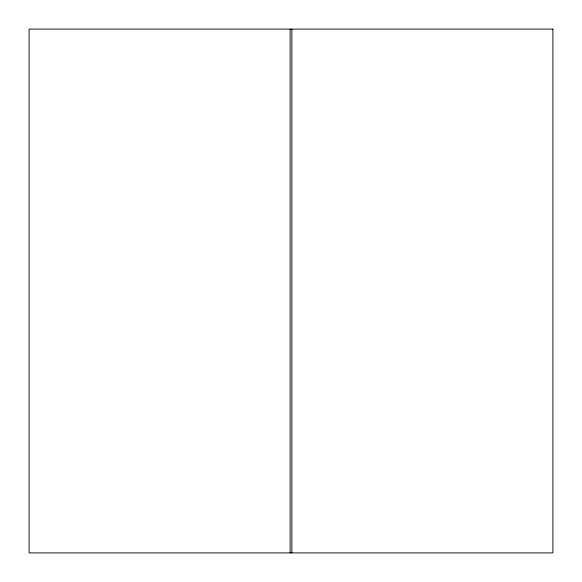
<?xml version="1.0" encoding="UTF-8"?>
<svg xmlns="http://www.w3.org/2000/svg" width="582" height="582" viewBox="0 0 582 582"><rect width="100%" height="100%" fill="white"/><g stroke="black" fill="none" stroke-linecap="round" stroke-linejoin="round"><path stroke-width="0.87" d="M291.873 29.1L291.873 552.9M290.127 29.1L290.127 552.9M552.9 29.1L29.1 29.1L29.1 552.9L552.9 552.9L552.9 29.1"/></g></svg>
